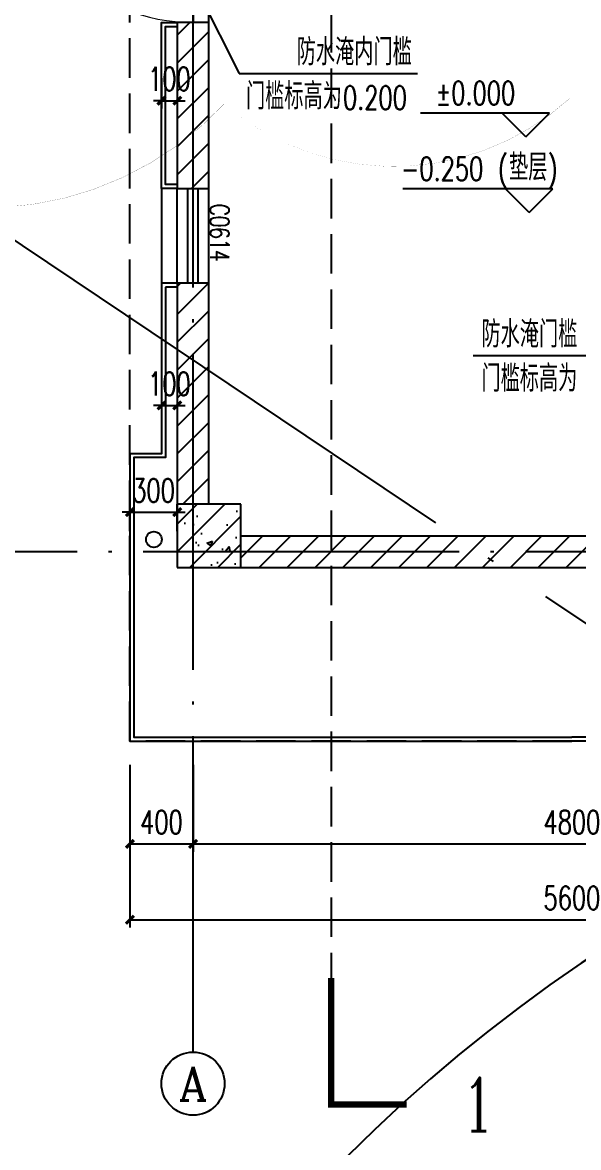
# Model space of a CAD drawing. Extents: x -821772 to -21949, y 506164 to 1049594.
# Drawn here: x -113535 to -110012, y 604747 to 611870 of the extents above; entities that cross this region are included whole.
import ezdxf
from ezdxf.enums import TextEntityAlignment as Align
from ezdxf.xclip import XClip

# ---------------------------------------------------------------- set-up
doc = ezdxf.new("R2010")
doc.units = 0
doc.header["$LTSCALE"] = 1000
doc.header["$MEASUREMENT"] = 0
doc.header["$XCLIPFRAME"] = 2
doc.linetypes.add('10平面20250807_t3$0$DASH', pattern=[0.35, 0.25, -0.1])
doc.linetypes.add('10平面20250807_t3$0$DOTE', pattern=[2.42, 2, -0.2, 0.02, -0.2])
doc.layers.get('Defpoints').update_dxf_attribs({"color": 210})
for name, color, linetype in [('10平面20250807_t3$0$A-AXIS-D', 8, 'Continuous'), ('10平面20250807_t3$0$A-AXIS-DOTE', 8, '10平面20250807_t3$0$DOTE'), ('10平面20250807_t3$0$A-AXIS-DP', 8, 'Continuous'), ('10平面20250807_t3$0$A-AXIS-ELEV', 8, 'Continuous'), ('10平面20250807_t3$0$A-AXIS-SYMB', 8, 'Continuous'), ('10平面20250807_t3$0$A-CURTAIN', 8, 'Continuous'), ('10平面20250807_t3$0$A-DRAIN', 8, 'Continuous'), ('10平面20250807_t3$0$A-LIN-V', 8, 'Continuous'), ('10平面20250807_t3$0$A-TEXT', 8, 'Continuous'), ('10平面20250807_t3$0$A-WINDOW', 8, 'Continuous'), ('10平面20250807_t3$0$A-防火门', 8, 'Continuous'), ('10平面20250807_t3$0$AS-COLN', 8, 'Continuous'), ('10平面20250807_t3$0$AS-WALL', 8, 'Continuous'), ('10平面20250807_t3$0$PUB_HATCH', 8, 'Continuous'), ('10平面20250807_t3$0$PUB_TEXT', 8, 'Continuous'), ('10平面20250807_t3$0$SB_ZF消火栓', 10, 'Continuous'), ('10平面20250807_t3$0$SB_ZF消火栓M', 10, 'Continuous')]:
    doc.layers.add(name, color=color, linetype=linetype)
doc.styles.add('10平面20250807_t3$0$_TCH_AXIS', font='COMPLEX', dxfattribs={"bigfont": 'GBCBIG'})
doc.styles.add('10平面20250807_t3$0$_TCH_DIM', font='SIMPLEX', dxfattribs={"bigfont": 'GBCBIG'})
doc.styles.add('10平面20250807_t3$0$_TCH_DIM_T3', font='SIMPLEX', dxfattribs={"width": 0.705882, "bigfont": 'GBCBIG'})
doc.styles.add('10平面20250807_t3$0$_TCH_LABEL', font='COMPLEX', dxfattribs={"bigfont": 'GBCBIG'})
doc.styles.add('10平面20250807_t3$0$_TCH_SPACE', font='SIMPLEX', dxfattribs={"height": 5, "bigfont": 'GBCBIG'})
doc.dimstyles.new('10平面20250807_t3$0$_TCH_ARCH&&50', dxfattribs={"dimtxt": 148.75, "dimasz": 50, "dimexe": 50, "dimexo": 50, "dimgap": 63.125, "dimtad": 1, "dimdec": 0, "dimzin": 0, "dimdsep": 46, "dimtxsty": '10平面20250807_t3$0$_TCH_DIM_T3', "dimblk": '10平面20250807_t3$0$_ArchTick', "dimcen": 0.09, "dimclrt": 7, "dimazin": 2, "dimtfac": 1, "dimtdec": 0, "dimtix": 1, "dimtmove": 2, "dimatfit": 3, "dimfxl": 0, "dimtolj": 1, "dimtzin": 0, "dimarcsym": 0})
pattern_1 = [(45, (0, 89.76), (-88.388383, 88.388383), [])]

# ---------------------------------------------------------------- blocks, each defined once
blk = doc.blocks.new('10平面20250807_t3$0$_ArchTick')
at = {"color": 0, "linetype": 'ByBlock', "const_width": 0.4}
blk.add_lwpolyline([(-0.5, -0.5), (0.5, 0.5)], dxfattribs=at)
blk = doc.blocks.new('*D10108')
at = {"layer": '10平面20250807_t3$0$A-AXIS-D', "color": 0, "lineweight": -2}
for p, q in [((108282.2, -197649.7), (108282.2, -198200.7)), ((113082.2, -197649.7), (113082.2, -198200.7)), ((108282.2, -198150.7), (113082.2, -198150.7))]:
    blk.add_line(p, q, dxfattribs=at)
at = {"layer": 'Defpoints', "color": 0}
for p in [(108282.2, -197599.7), (113082.2, -197599.7), (113082.2, -198150.7)]:
    blk.add_point(p, dxfattribs=at)
at = {"layer": '10平面20250807_t3$0$A-AXIS-D', "color": 0, "lineweight": -2, "xscale": 50, "yscale": 50, "zscale": 50, "rotation": 180}
blk.add_blockref('10平面20250807_t3$0$_ArchTick', (108282.2, -198150.7), dxfattribs=at)
at = {"layer": '10平面20250807_t3$0$A-AXIS-D', "color": 0, "lineweight": -2, "xscale": 50, "yscale": 50, "zscale": 50}
blk.add_blockref('10平面20250807_t3$0$_ArchTick', (113082.2, -198150.7), dxfattribs=at)
at = {"layer": '10平面20250807_t3$0$A-AXIS-D', "color": 7, "insert": (110682.2, -198013.2), "char_height": 148.75, "attachment_point": 5, "style": '10平面20250807_t3$0$_TCH_DIM_T3'}
blk.add_mtext('\\A1;4800', dxfattribs=at)
blk = doc.blocks.new('*D10109')
at = {"layer": '10平面20250807_t3$0$A-AXIS-D', "color": 0, "lineweight": -2}
for p, q in [((107882.2, -197649.7), (107882.2, -198200.7)), ((108282.2, -197649.7), (108282.2, -198200.7)), ((107882.2, -198150.7), (108282.2, -198150.7))]:
    blk.add_line(p, q, dxfattribs=at)
at = {"layer": 'Defpoints', "color": 0}
for p in [(107882.2, -197599.7), (108282.2, -197599.7), (108282.2, -198150.7)]:
    blk.add_point(p, dxfattribs=at)
at = {"layer": '10平面20250807_t3$0$A-AXIS-D', "color": 0, "lineweight": -2, "xscale": 50, "yscale": 50, "zscale": 50, "rotation": 180}
blk.add_blockref('10平面20250807_t3$0$_ArchTick', (107882.2, -198150.7), dxfattribs=at)
at = {"layer": '10平面20250807_t3$0$A-AXIS-D', "color": 0, "lineweight": -2, "xscale": 50, "yscale": 50, "zscale": 50}
blk.add_blockref('10平面20250807_t3$0$_ArchTick', (108282.2, -198150.7), dxfattribs=at)
at = {"layer": '10平面20250807_t3$0$A-AXIS-D', "color": 7, "insert": (108082.2, -198013.2), "char_height": 148.75, "attachment_point": 5, "style": '10平面20250807_t3$0$_TCH_DIM_T3'}
blk.add_mtext('\\A1;400', dxfattribs=at)
blk = doc.blocks.new('*D10110')
at = {"layer": '10平面20250807_t3$0$A-AXIS-D', "color": 0, "lineweight": -2}
for p, q in [((107882.2, -197649.7), (107882.2, -198680.7)), ((113482.2, -197649.7), (113482.2, -198680.7)), ((107882.2, -198630.7), (113482.2, -198630.7))]:
    blk.add_line(p, q, dxfattribs=at)
at = {"layer": 'Defpoints', "color": 0}
for p in [(107882.2, -197599.7), (113482.2, -197599.7), (113482.2, -198630.7)]:
    blk.add_point(p, dxfattribs=at)
at = {"layer": '10平面20250807_t3$0$A-AXIS-D', "color": 0, "lineweight": -2, "xscale": 50, "yscale": 50, "zscale": 50, "rotation": 180}
blk.add_blockref('10平面20250807_t3$0$_ArchTick', (107882.2, -198630.7), dxfattribs=at)
at = {"layer": '10平面20250807_t3$0$A-AXIS-D', "color": 0, "lineweight": -2, "xscale": 50, "yscale": 50, "zscale": 50}
blk.add_blockref('10平面20250807_t3$0$_ArchTick', (113482.2, -198630.7), dxfattribs=at)
at = {"layer": '10平面20250807_t3$0$A-AXIS-D', "color": 7, "insert": (110682.2, -198493.2), "char_height": 148.75, "attachment_point": 5, "style": '10平面20250807_t3$0$_TCH_DIM_T3'}
blk.add_mtext('\\A1;5600', dxfattribs=at)
blk = doc.blocks.new('*D10373')
at = {"layer": '10平面20250807_t3$0$A-AXIS-DP', "color": 0, "lineweight": -2}
for p, q in [((-112854.2, 608770), (-112904.2, 608770)), ((-112854.2, 608650), (-112854.2, 608820)), ((-112854.2, 608770), (-112554.2, 608770)), ((-112554.2, 608650), (-112554.2, 608820)), ((-112554.2, 608770), (-112504.2, 608770))]:
    blk.add_line(p, q, dxfattribs=at)
at = {"layer": 'Defpoints', "color": 0, "ltscale": 500}
for p in [(-112554.2, 608770), (-112854.2, 608600), (-112554.2, 608600)]:
    blk.add_point(p, dxfattribs=at)
at = {"layer": '10平面20250807_t3$0$A-AXIS-DP', "color": 0, "lineweight": -2, "ltscale": 500, "xscale": 50, "yscale": 50, "zscale": 50}
blk.add_blockref('10平面20250807_t3$0$_ArchTick', (-112854.2, 608770), dxfattribs=at)
at = {"layer": '10平面20250807_t3$0$A-AXIS-DP', "color": 0, "lineweight": -2, "ltscale": 500, "xscale": 50, "yscale": 50, "zscale": 50, "rotation": 180}
blk.add_blockref('10平面20250807_t3$0$_ArchTick', (-112554.2, 608770), dxfattribs=at)
at = {"layer": '10平面20250807_t3$0$A-AXIS-DP', "color": 7, "ltscale": 500, "insert": (-112704.2, 608907.5), "char_height": 148.75, "attachment_point": 5, "style": '10平面20250807_t3$0$_TCH_DIM_T3'}
blk.add_mtext('\\A1;300', dxfattribs=at)
blk = doc.blocks.new('*D10396')
at = {"layer": '10平面20250807_t3$0$A-AXIS-DP', "color": 0, "lineweight": -2}
for p, q in [((-112654.2, 611517.1), (-112654.2, 611325.4)), ((-112554.2, 611517.1), (-112554.2, 611325.4)), ((-112654.2, 611375.4), (-112704.2, 611375.4)), ((-112654.2, 611375.4), (-112554.2, 611375.4)), ((-112554.2, 611375.4), (-112504.2, 611375.4))]:
    blk.add_line(p, q, dxfattribs=at)
at = {"layer": 'Defpoints', "color": 0, "ltscale": 500}
for p in [(-112654.2, 611567.1), (-112554.2, 611567.1), (-112554.2, 611375.4)]:
    blk.add_point(p, dxfattribs=at)
at = {"layer": '10平面20250807_t3$0$A-AXIS-DP', "color": 0, "lineweight": -2, "ltscale": 500, "xscale": 50, "yscale": 50, "zscale": 50}
blk.add_blockref('10平面20250807_t3$0$_ArchTick', (-112654.2, 611375.4), dxfattribs=at)
at = {"layer": '10平面20250807_t3$0$A-AXIS-DP', "color": 0, "lineweight": -2, "ltscale": 500, "xscale": 50, "yscale": 50, "zscale": 50, "rotation": 180}
blk.add_blockref('10平面20250807_t3$0$_ArchTick', (-112554.2, 611375.4), dxfattribs=at)
at = {"layer": '10平面20250807_t3$0$A-AXIS-DP', "color": 7, "ltscale": 500, "insert": (-112604.2, 611512.9), "char_height": 148.75, "attachment_point": 5, "style": '10平面20250807_t3$0$_TCH_DIM_T3'}
blk.add_mtext('\\A1;100', dxfattribs=at)
blk = doc.blocks.new('*D10397')
at = {"layer": '10平面20250807_t3$0$A-AXIS-DP', "color": 0, "lineweight": -2}
for p, q in [((-112654.2, 609587.1), (-112654.2, 609395.4)), ((-112554.2, 609587.1), (-112554.2, 609395.4)), ((-112654.2, 609445.4), (-112704.2, 609445.4)), ((-112654.2, 609445.4), (-112554.2, 609445.4)), ((-112554.2, 609445.4), (-112504.2, 609445.4))]:
    blk.add_line(p, q, dxfattribs=at)
at = {"layer": 'Defpoints', "color": 0, "ltscale": 500}
for p in [(-112654.2, 609637.1), (-112554.2, 609637.1), (-112554.2, 609445.4)]:
    blk.add_point(p, dxfattribs=at)
at = {"layer": '10平面20250807_t3$0$A-AXIS-DP', "color": 0, "lineweight": -2, "ltscale": 500, "xscale": 50, "yscale": 50, "zscale": 50}
blk.add_blockref('10平面20250807_t3$0$_ArchTick', (-112654.2, 609445.4), dxfattribs=at)
at = {"layer": '10平面20250807_t3$0$A-AXIS-DP', "color": 0, "lineweight": -2, "ltscale": 500, "xscale": 50, "yscale": 50, "zscale": 50, "rotation": 180}
blk.add_blockref('10平面20250807_t3$0$_ArchTick', (-112554.2, 609445.4), dxfattribs=at)
at = {"layer": '10平面20250807_t3$0$A-AXIS-DP', "color": 7, "ltscale": 500, "insert": (-112604.2, 609582.9), "char_height": 148.75, "attachment_point": 5, "style": '10平面20250807_t3$0$_TCH_DIM_T3'}
blk.add_mtext('\\A1;100', dxfattribs=at)
blk = doc.blocks.new('10平面20250807_t3$0$$DorLib2D$00000001')
for p, q in [((0.45, 0.975), (0.5, 0.975)), ((0.45, 0), (0.45, 0.975)), ((0.5, 0), (0.5, 0.975)), ((0.5, 0), (0.45, 0))]:
    blk.add_line(p, q)
at = {"lineweight": 13}
blk.add_arc((0.475, 0), 0.975, 91.46928, 180, dxfattribs=at)
blk = doc.blocks.new('10平面20250807_t3$0$A$C5D961328')
at = {"layer": '10平面20250807_t3$0$A-LIN-V', "ltscale": 500}
blk.add_circle((350, 40), 10001.4, dxfattribs=at)
blk = doc.blocks.new('10平面20250807_t3$0$we42342343234')
at = {"layer": '10平面20250807_t3$0$SB_ZF消火栓M', "xscale": -1, "rotation": 180}
blk.add_blockref('10平面20250807_t3$0$A$C5D961328', (-104754.2, 597660), dxfattribs=at)
blk = doc.blocks.new('10平面20250807_t3$0$234243242332')
at = {"layer": '10平面20250807_t3$0$SB_ZF消火栓'}
blk.add_blockref('10平面20250807_t3$0$we42342343234', (0, 0), dxfattribs=at)
blk = doc.blocks.new('10平面20250807_t3$0$dote')
at = {"layer": '10平面20250807_t3$0$A-AXIS-D'}
blk.add_circle((108282.2, -199668.5), 200, dxfattribs=at)
at = {"layer": '10平面20250807_t3$0$A-AXIS-DOTE'}
for p, q in [((108282.2, -199468.5), (108282.2, -181810.8)), ((105547.2, -196299.7), (114434.2, -196299.7))]:
    blk.add_line(p, q, dxfattribs=at)
at = {"layer": '10平面20250807_t3$0$A-AXIS-DOTE', "ltscale": 2}
blk.add_line((121882.2, -204200), (91886.2, -184100), dxfattribs=at)
at = {"layer": '10平面20250807_t3$0$PUB_TEXT', "style": '10平面20250807_t3$0$_TCH_AXIS'}
blk.add_text('A', height=212.6, dxfattribs=at).set_placement((108191.1, -199774.8), (108373.3, -199774.8), align=Align.FIT)
at = {"layer": '10平面20250807_t3$0$A-AXIS-D'}
for p1, p2, distance, picture, middle in [((107882.2, -197599.7), (108282.2, -197599.7), -551.1, '*D10109', (108082.2, -198013.2)), ((107882.2, -197599.7), (113482.2, -197599.7), -1031.1, '*D10110', (110682.2, -198493.2)), ((108282.2, -197599.7), (113082.2, -197599.7), -551.1, '*D10108', (110682.2, -198013.2))]:
    dim = blk.add_aligned_dim(p1=p1, p2=p2, distance=distance, dimstyle='10平面20250807_t3$0$_TCH_ARCH&&50', dxfattribs=at)
    dim.commit()
    dim.dimension.update_dxf_attribs({"geometry": picture, "text_midpoint": middle})
blk = doc.blocks.new('10平面20250807_t3$0$42342343')
at = {"layer": '10平面20250807_t3$0$PUB_HATCH'}
h = blk.add_hatch(dxfattribs=at)
h.set_pattern_fill('普通砖', color=256, scale=50, style=0)
h.set_pattern_definition(pattern_1)
h.paths.add_polyline_path([(-112354.2, 610820.3), (-112354.2, 611870.3), (-112554.2, 611870.3), (-112554.2, 610820.3)])
h = blk.add_hatch(dxfattribs=at)
h.set_pattern_fill('普通砖', color=256, scale=50, style=0)
h.set_pattern_definition(pattern_1)
h.paths.add_polyline_path([(-112554.2, 608820.3), (-112354.2, 608820.3), (-112354.2, 610220.3), (-112554.2, 610220.3)])
h = blk.add_hatch(dxfattribs=at)
h.set_pattern_fill('钢筋混凝土', color=256, scale=50, style=0)
h.set_pattern_definition([(45, (0, 0), (-88.388348, 88.388348), []), (50, (0, 0), (358.63009, -31.37607), [37.5, -412.5]), (355, (0, 0), (-69.37567, 376.09607), [30, -330]), (100.4514, (29.9, -2.6), (289.2547, 344.71977), [31.8701, -350.57106]), (46.1842, (0, 100), (533.62052, -82.7595), [56.25, -618.75]), (96.6356, (44.47, 93.1), (467.33135, 487.05894), [47.80514, -525.8565]), (351.1842, (0, 100), (467.33097, 487.0593), [45, -495]), (21, (50, 75), (298.45353, -201.30945), [37.5, -412.5]), (326, (50, 75), (121.65767, 362.57502), [30, -330]), (71.4514, (74.87, 58.22), (420.11131, 161.26525), [31.8701, -350.57106]), (37.5, (0, 0), (6.079928, 166.446927), [0, -326, 0, -335, 0, -331.25]), (7.5, (0, 0), (131.53477, 197.205856), [0, -191, 0, -318.5, 0, -126.25]), (327.5, (-111.5, 0), (266.911218, -11.277436), [0, -125, 0, -390, 0, -517.5]), (317.5, (-161.5, 0), (291.593085, 50.05249), [0, -162.5, 0, -259, 0, -367.5])])
h.paths.add_polyline_path([(-112554.2, 608820.3), (-112554.2, 608420.3), (-112151.7, 608420.3), (-112151.7, 608820.3)])
h = blk.add_hatch(dxfattribs=at)
h.set_pattern_fill('普通砖', color=256, scale=50, style=0)
h.set_pattern_definition(pattern_1)
h.paths.add_polyline_path([(-112151.7, 608620.3), (-112151.7, 608420.3), (-109104.2, 608420.3), (-109104.2, 608553.7), (-109154.2, 608620.3)])
at = {"layer": '10平面20250807_t3$0$A-AXIS-ELEV'}
for p, q in [((-110196.6, 611296.7), (-111012.6, 611296.7)), ((-110346.6, 611146.7), (-110496.6, 611296.7)), ((-110346.6, 611146.7), (-110196.6, 611296.7))]:
    blk.add_line(p, q, dxfattribs=at)
at = {"layer": '10平面20250807_t3$0$A-AXIS-SYMB', "linetype": '10平面20250807_t3$0$DASH'}
blk.add_line((-111580, 623480), (-111580, 605820), dxfattribs=at)
at = {"layer": '10平面20250807_t3$0$A-AXIS-SYMB'}
blk.add_line((-109570, 609760), (-110680, 609760), dxfattribs=at)
at = {"layer": '10平面20250807_t3$0$A-AXIS-SYMB', "const_width": 40}
blk.add_lwpolyline([(-111580, 605820), (-111580, 605020), (-111100, 605020)], dxfattribs=at)
at = {"layer": '10平面20250807_t3$0$A-CURTAIN'}
for p, q in [((-112554.2, 610220.3), (-112654.2, 610220.3)), ((-112554.2, 610195.3), (-112629.2, 610195.3))]:
    blk.add_line(p, q, dxfattribs=at)
for points in [[(-112554.2, 610820.3), (-112654.2, 610820.3), (-112654.2, 611870.3), (-112554.2, 611870.3)], [(-112554.2, 610845.3), (-112629.2, 610845.3), (-112629.2, 611845.3), (-112554.2, 611845.3)], [(-112654.2, 610220.3), (-112654.2, 609140), (-112854.2, 609140), (-112854.2, 607320.3), (-110054.2, 607320.3)], [(-112629.2, 610195.3), (-112629.2, 609115), (-112829.2, 609115), (-112829.2, 607345.3), (-110054.2, 607345.3)], [(-107454.2, 610220.3), (-107454.2, 609140), (-107254.2, 609140), (-107254.2, 607320.3), (-110054.2, 607320.3)], [(-107479.2, 610195.3), (-107479.2, 609115), (-107279.2, 609115), (-107279.2, 607345.3), (-110054.2, 607345.3)]]:
    blk.add_lwpolyline(points, dxfattribs=at)
at = {"layer": '10平面20250807_t3$0$A-DRAIN', "color": 5}
blk.add_circle((-112702.2, 608597.1), 50, dxfattribs=at)
at = {"layer": '10平面20250807_t3$0$A-LIN-V'}
blk.add_line((-112654.2, 610820.3), (-112654.2, 610220.3), dxfattribs=at)
at = {"layer": '10平面20250807_t3$0$A-WINDOW'}
for p, q in [((-112414.2, 612050), (-112162.2, 611547.1)), ((-112162.2, 611547.1), (-111032.2, 611547.1)), ((-112554.2, 610220.3), (-112554.2, 610820.3)), ((-112487.5, 610220.3), (-112487.5, 610820.3)), ((-112420.9, 610220.3), (-112420.9, 610820.3)), ((-112354.2, 610220.3), (-112354.2, 610820.3))]:
    blk.add_line(p, q, dxfattribs=at)
at = {"layer": '10平面20250807_t3$0$A-防火门'}
for p, q in [((-112454.2, 613020.3), (-112454.2, 611870.3)), ((-112354.2, 611870.3), (-112354.2, 613020.3))]:
    blk.add_line(p, q, dxfattribs=at)
at = {"layer": '10平面20250807_t3$0$AS-COLN'}
for p, q in [((-112554.2, 608820.3), (-112554.2, 608420.3)), ((-112151.7, 608820.3), (-112554.2, 608820.3)), ((-112151.7, 608420.3), (-112151.7, 608820.3)), ((-112554.2, 608420.3), (-112151.7, 608420.3))]:
    blk.add_line(p, q, dxfattribs=at)
at = {"layer": '10平面20250807_t3$0$AS-WALL'}
for p, q in [((-112354.2, 611870.3), (-112554.2, 611870.3)), ((-112554.2, 611870.3), (-112554.2, 610820.3)), ((-112354.2, 610820.3), (-112354.2, 611870.3)), ((-112554.2, 610820.3), (-112354.2, 610820.3)), ((-112354.2, 610220.3), (-112554.2, 610220.3)), ((-112554.2, 610220.3), (-112554.2, 608820.3)), ((-112354.2, 608820.3), (-112354.2, 610220.3)), ((-112151.7, 608620.3), (-109154.2, 608620.3)), ((-112151.7, 608420.3), (-109104.2, 608420.3))]:
    blk.add_line(p, q, dxfattribs=at)
at = {"layer": '10平面20250807_t3$0$AS-WALL', "linetype": '10平面20250807_t3$0$DASH'}
blk.add_lwpolyline([(-112854.2, 607320.3), (-112854.2, 621570), (-107254.2, 621570), (-107254.2, 607320.3)], close=True, dxfattribs=at)
at = {"layer": '10平面20250807_t3$0$A-防火门', "xscale": 1150, "yscale": 1150, "zscale": 200, "rotation": 89.9999999342278}
blk.add_blockref('10平面20250807_t3$0$$DorLib2D$00000001', (-112454.2, 612445.3), dxfattribs=at)
at = {"layer": '10平面20250807_t3$0$A-TEXT', "style": '10平面20250807_t3$0$_TCH_SPACE', "width": 0.7}
blk.add_text('C0614', height=120.57, rotation=270, dxfattribs=at).set_placement((-112346.7, 610721.9))
at = {"layer": '10平面20250807_t3$0$PUB_TEXT', "style": '10平面20250807_t3$0$_TCH_DIM'}
for s, p in [('防水淹内门槛', (-111797.8, 611599.6)), ('门槛标高为', (-112119.1, 611319.6)), ('防水淹门槛', (-110627.5, 609812.5)), ('门槛标高为', (-110627.5, 609532.5))]:
    blk.add_text(s, height=168.79, dxfattribs=at).set_placement(p)
at = {"layer": '10平面20250807_t3$0$PUB_TEXT', "width": 0.705882}
for s, height, style, p in [('%%P0.000', 148.75, '10平面20250807_t3$0$_TCH_DIM', (-110917.6, 611349.2)), ('0.200', 148.75, '10平面20250807_t3$0$_TCH_DIM', (-111504.7, 611319.6)), ('1', 340, '10平面20250807_t3$0$_TCH_LABEL', (-110751.4, 604850))]:
    blk.add_text(s, height=height, dxfattribs=dict(at, style=style)).set_placement(p)
at = {"layer": '10平面20250807_t3$0$A-AXIS-DP'}
for p1, p2, distance, picture, middle in [((-112654.2, 611567.1), (-112554.2, 611567.1), -191.7, '*D10396', (-112604.2, 611512.9)), ((-112654.2, 609637.1), (-112554.2, 609637.1), -191.7, '*D10397', (-112604.2, 609582.9)), ((-112854.2, 608600), (-112554.2, 608600), 170, '*D10373', (-112704.2, 608907.5))]:
    dim = blk.add_aligned_dim(p1=p1, p2=p2, distance=distance, dimstyle='10平面20250807_t3$0$_TCH_ARCH&&50', dxfattribs=at)
    dim.commit()
    dim.dimension.update_dxf_attribs({"geometry": picture, "text_midpoint": middle})
blk = doc.blocks.new('10平面20250807_t3')
at = {"layer": '10平面20250807_t3$0$A-AXIS-ELEV'}
for p, q in [((-110175.9, 610816.7), (-111125, 610816.7)), ((-110325.9, 610666.7), (-110475.9, 610816.7)), ((-110325.9, 610666.7), (-110175.9, 610816.7))]:
    blk.add_line(p, q, dxfattribs=at)
at = {"layer": '10平面20250807_t3$0$A-LIN-V', "ltscale": 500}
blk.add_lwpolyline([(-115856.4, 616486, 0, 1.33, 0.520567), (-116776.9, 615249.4, 0, 1.33, 0.520567), (-116776.9, 615249.4, 0, 1.33, 0.520567), (-117065.1, 613845.5, 0, 1.33, 0.520567), (-117065.1, 613845.5, 0, 1.33, 0.520567), (-116832.7, 612729.8, 0, 1.33, 0.520567), (-116832.7, 612729.8, 0, 1.33, 0.520567), (-115614.7, 611828, 0, 1.33, 0.520567), (-115614.7, 611828, 0, 1.33, 0.520567), (-112258.3, 611353.8, 0, 1.33, 0.520567), (-112258.3, 611353.8, 0, 1.33, 0.520567), (-109627.1, 612041.8, 0, 1.33, 0.520567), (-109627.1, 612041.8, 0, 1.33, 0.520567), (-109617.8, 614533.5, 0, 1.33, 0.520567), (-109617.8, 614533.5, 0, 1.33, 0.520567), (-111319.3, 616402.3, 0, 1.33, 0.520567)], format="xyseb", dxfattribs=at)
at = {"layer": '10平面20250807_t3$0$A-LIN-V'}
blk.add_blockref('10平面20250807_t3$0$42342343', (0, 0), dxfattribs=at)
at = {"layer": '10平面20250807_t3$0$AS-WALL'}
blk.add_blockref('10平面20250807_t3$0$dote', (-220736.4, 804820), dxfattribs=at)
at = {"layer": '10平面20250807_t3$0$SB_ZF消火栓', "linetype": 'Continuous'}
blk.add_blockref('10平面20250807_t3$0$234243242332', (0, 0), dxfattribs=at)
at = {"layer": '10平面20250807_t3$0$PUB_TEXT', "style": '10平面20250807_t3$0$_TCH_DIM', "width": 0.705882}
for s, height, p in [('(', 148.8, (-110522.5, 610869.2)), (')', 148.8, (-110206.7, 610869.2)), ('-0.250', 148.75, (-111137.5, 610869.2))]:
    blk.add_text(s, height=height, dxfattribs=at).set_placement(p)
at = {"layer": '10平面20250807_t3$0$PUB_TEXT', "style": '10平面20250807_t3$0$_TCH_DIM'}
blk.add_text('垫层', height=168.79, dxfattribs=at).set_placement((-110452.5, 610869.2))

msp = doc.modelspace()

# ---------------------------------------------------------------- block references
at = {"ltscale": 100}
ref = msp.add_blockref('10平面20250807_t3', (0, 0), dxfattribs=at)
XClip(ref).set_block_clipping_path([(-386212.6353242097, 506163.79756496), (-21948.7593967821, 884998.2285294847)])

doc.saveas('drawing.dxf')
